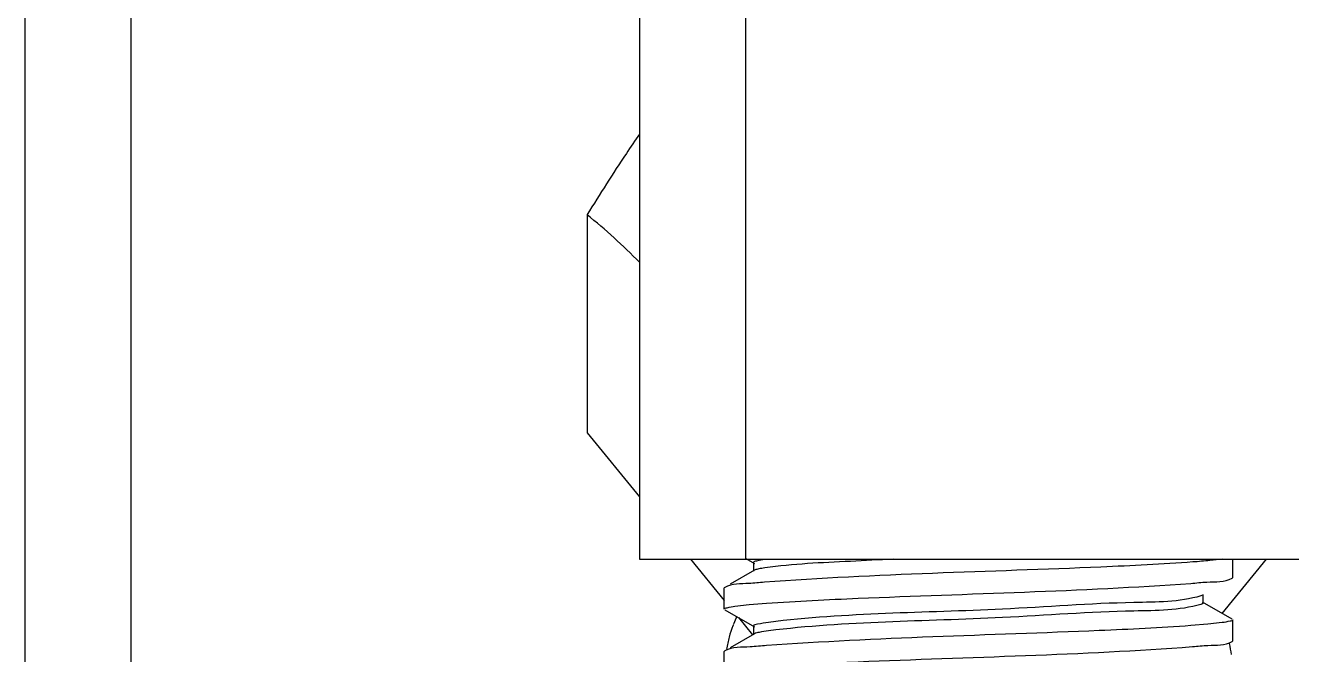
# Model space of a CAD drawing. Extents: x 1680110 to 2699828, y 269661 to 891349.
# Drawn here: x 2392223.6 to 2392359.7, y 723218.9 to 723286.6 of the extents above; entities that cross this region are included whole.
import ezdxf

# ---------------------------------------------------------------- set-up
doc = ezdxf.new("R2010")
doc.units = 0
doc.header["$LTSCALE"] = 1000
doc.header["$MEASUREMENT"] = 0
doc.layers.add('02___PRT_ALL_AXES', color=7, linetype='Continuous')

msp = doc.modelspace()

# ---------------------------------------------------------------- linework, layer by layer
at = {"color": 7, "linetype": 'Continuous'}
for p, q in [((2392235.02, 722994.66), (2392235.02, 724624.74)), ((2392223.64, 722994.66), (2392223.64, 724533.11)), ((2392289.66, 724504.08), (2392289.66, 723229.15)), ((2392301.05, 724504.08), (2392301.05, 723229.15)), ((2392284.03, 723242.76), (2392289.66, 723235.86)), ((2392301.09, 723229.22), (2392302, 723228.69)), ((2392289.66, 723229.15), (2392494.56, 723229.15)), ((2392295.14, 723229.15), (2392298.77, 723224.71)), ((2392302, 723227.95), (2392299.41, 723226.45)), ((2392301.92, 723228.78), (2392301.92, 723227.87)), ((2392302.08, 723227.99), (2392302, 723227.95)), ((2392352.28, 723223.32), (2392357.04, 723229.15)), ((2392353.41, 723227.19), (2392353.41, 723229.15)), ((2392353.34, 723227.11), (2392353.41, 723227.19)), ((2392298.83, 723226.12), (2392298.77, 723226.05)), ((2392298.77, 723223.77), (2392298.77, 723226.05)), ((2392350.18, 723225.28), (2392349.98, 723225.2)), ((2392350.25, 723224.45), (2392350.25, 723225.36)), ((2392299.91, 723224.09), (2392301.44, 723224.26)), ((2392301.44, 723224.26), (2392303.3, 723224.41)), ((2392353.34, 723222.71), (2392350.18, 723224.54)), ((2392298.83, 723223.7), (2392302, 723221.86)), ((2392300.28, 723222.86), (2392301.79, 723221)), ((2392353.41, 723220.36), (2392353.41, 723222.63)), ((2392302, 723221.12), (2392299.41, 723219.62)), ((2392301.92, 723221.95), (2392301.92, 723221.04)), ((2392350.73, 723222.15), (2392348.91, 723222)), ((2392352.27, 723222.32), (2392350.73, 723222.15)), ((2392353.34, 723220.28), (2392353.41, 723220.36)), ((2392298.83, 723219.29), (2392298.77, 723219.22)), ((2392298.77, 723216.94), (2392298.77, 723219.22))]:
    msp.add_line(p, q, dxfattribs=at)
for points, knots in [([(2392303.12, 723229.12), (2392302.82, 723229.08), (2392302.51, 723229), (2392301.92, 723228.89), (2392301.92, 723228.78)], [0, 0, 0, 0, 0.723985, 1, 1, 1, 1]), ([(2392303.12, 723228.21), (2392302.9, 723228.18), (2392302.55, 723228.12), (2392302.2, 723228.04), (2392302.08, 723227.99)], [0, 0, 0, 0, 0.611647, 1, 1, 1, 1]), ([(2392349.14, 723228.85), (2392345.85, 723228.6), (2392330.49, 723227.85), (2392315.11, 723227.56), (2392303.07, 723226.67)], [0, 0, 0, 0, 0.214706, 1, 1, 1, 1]), ([(2392316.9, 723229.15), (2392315.37, 723229.08), (2392310.78, 723228.82), (2392306.16, 723228.65), (2392303.12, 723228.21)], [0, 0, 0, 0, 0.33218, 1, 1, 1, 1]), ([(2392352.3, 723229.15), (2392351.86, 723229.09), (2392350.81, 723228.98), (2392349.75, 723228.89), (2392349.14, 723228.85)], [0, 0, 0, 0, 0.423463, 1, 1, 1, 1]), ([(2392303.07, 723226.67), (2392302.52, 723226.62), (2392301.13, 723226.45), (2392299.59, 723226.56), (2392298.83, 723226.12)], [0, 0, 0, 0, 0.38831, 1, 1, 1, 1]), ([(2392303.3, 723224.41), (2392306.58, 723224.64), (2392321.79, 723225.38), (2392337.01, 723225.69), (2392348.91, 723226.55)], [0, 0, 0, 0, 0.216327, 1, 1, 1, 1]), ([(2392348.91, 723226.55), (2392349.49, 723226.59), (2392350.94, 723226.78), (2392352.55, 723226.66), (2392353.34, 723227.11)], [0, 0, 0, 0, 0.388887, 1, 1, 1, 1]), ([(2392349.98, 723225.2), (2392347.67, 723224.51), (2392340.42, 723224.58), (2392325.04, 723223.33), (2392311.85, 723223.4), (2392303.52, 723222.35)], [0, 0, 0, 0, 0.155236, 0.459038, 1, 1, 1, 1]), ([(2392298.77, 723223.77), (2392298.77, 723223.88), (2392299.33, 723223.97), (2392299.63, 723224.05), (2392299.91, 723224.09)], [0, 0, 0, 0, 0.273886, 1, 1, 1, 1]), ([(2392349.98, 723224.29), (2392347.67, 723223.6), (2392340.42, 723223.67), (2392325.04, 723222.42), (2392311.85, 723222.48), (2392303.52, 723221.44)], [0, 0, 0, 0, 0.155236, 0.459038, 1, 1, 1, 1]), ([(2392350.25, 723224.45), (2392350.25, 723224.42), (2392350.15, 723224.34), (2392350.05, 723224.31), (2392349.98, 723224.29)], [0, 0, 0, 0, 0.324871, 1, 1, 1, 1]), ([(2392353.41, 723222.63), (2392353.41, 723222.52), (2392352.85, 723222.43), (2392352.56, 723222.36), (2392352.27, 723222.32)], [0, 0, 0, 0, 0.273998, 1, 1, 1, 1]), ([(2392303.52, 723222.35), (2392303.12, 723222.3), (2392302.72, 723222.19), (2392301.92, 723222.1), (2392301.92, 723221.95)], [0, 0, 0, 0, 0.729113, 1, 1, 1, 1]), ([(2392303.52, 723221.44), (2392303.18, 723221.39), (2392302.68, 723221.31), (2392302.15, 723221.21), (2392302, 723221.12)], [0, 0, 0, 0, 0.652278, 1, 1, 1, 1]), ([(2392348.91, 723222), (2392345.63, 723221.76), (2392330.43, 723221.02), (2392315.2, 723220.71), (2392303.3, 723219.85)], [0, 0, 0, 0, 0.215967, 1, 1, 1, 1]), ([(2392303.3, 723219.85), (2392302.71, 723219.81), (2392301.25, 723219.62), (2392299.63, 723219.75), (2392298.83, 723219.29)], [0, 0, 0, 0, 0.38897, 1, 1, 1, 1]), ([(2392303.24, 723217.57), (2392306.55, 723217.81), (2392321.83, 723218.56), (2392337.14, 723218.85), (2392349.1, 723219.74)], [0, 0, 0, 0, 0.216628, 1, 1, 1, 1]), ([(2392349.1, 723219.74), (2392349.65, 723219.78), (2392351.04, 723219.96), (2392352.59, 723219.85), (2392353.34, 723220.28)], [0, 0, 0, 0, 0.388384, 1, 1, 1, 1])]:
    msp.add_open_spline(points, degree=3, knots=knots, dxfattribs=at)
at = {"layer": '02___PRT_ALL_AXES', "color": 7, "linetype": 'Continuous'}
for p, q in [((2392284.03, 723266.22), (2392284.03, 723242.76)), ((2392353.41, 723227.19), (2392353.41, 723229.15)), ((2392298.77, 723223.77), (2392298.77, 723226.05)), ((2392353.41, 723220.36), (2392353.41, 723222.63)), ((2392298.77, 723216.94), (2392298.77, 723219.22))]:
    msp.add_line(p, q, dxfattribs=at)
for centre, radius, start, end in [((2392239.2, 723211.27), 70.91, 44.634, 50.7896), ((2392314.01, 723216.58), 15.31, 156.2269, 158.9661), ((2392314.27, 723216.47), 15.58, 155.4999, 156.2326), ((2392313.45, 723216.79), 14.71, 159.3591, 164.2758), ((2392313.79, 723216.66), 15.07, 158.9725, 159.3758), ((2392312.98, 723216.92), 14.21, 164.2851, 169.704), ((2392339.37, 723216.96), 14.05, 7.839, 12.8484)]:
    msp.add_arc(centre, radius, start, end, dxfattribs=at)
msp.add_open_spline([(2392289.66, 723274.89), (2392289.18, 723274.2), (2392287.24, 723271.35), (2392285.39, 723268.44), (2392284.03, 723266.22)], degree=3, knots=[0, 0, 0, 0, 0.244029, 1, 1, 1, 1], dxfattribs=at)

doc.saveas('drawing.dxf')
